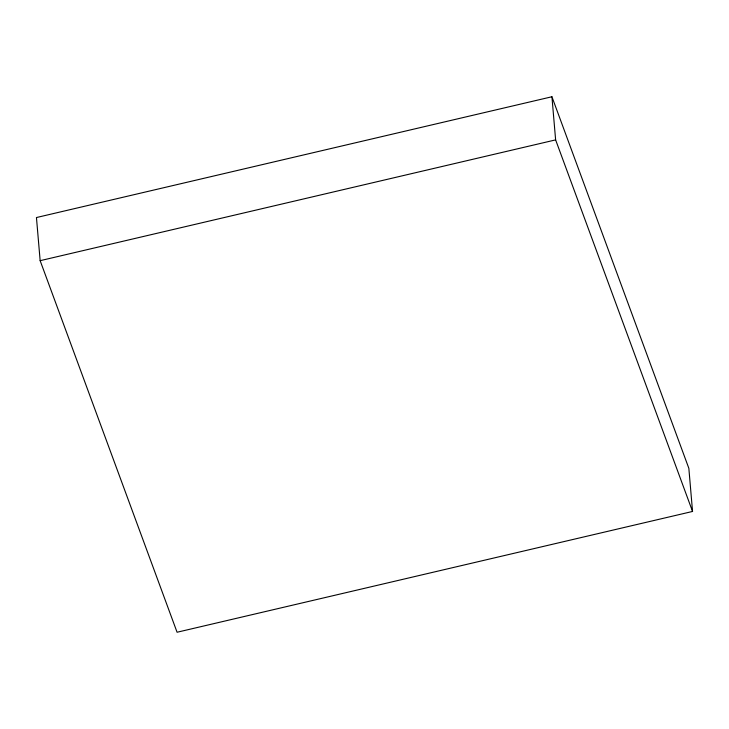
<?xml version="1.0" encoding="UTF-8"?>
<svg xmlns="http://www.w3.org/2000/svg" width="729" height="729" viewBox="0 0 729 729"><rect width="100%" height="100%" fill="white"/><g stroke="black" fill="none" stroke-linecap="round" stroke-linejoin="round"><path stroke-width="1.09" d="M551.926 96.757L36.45 217.543L40.15 260.672L177.074 632.243L692.55 511.457L688.85 468.328L551.926 96.757L555.626 139.886L692.55 511.457M40.15 260.672L555.626 139.886"/></g></svg>
